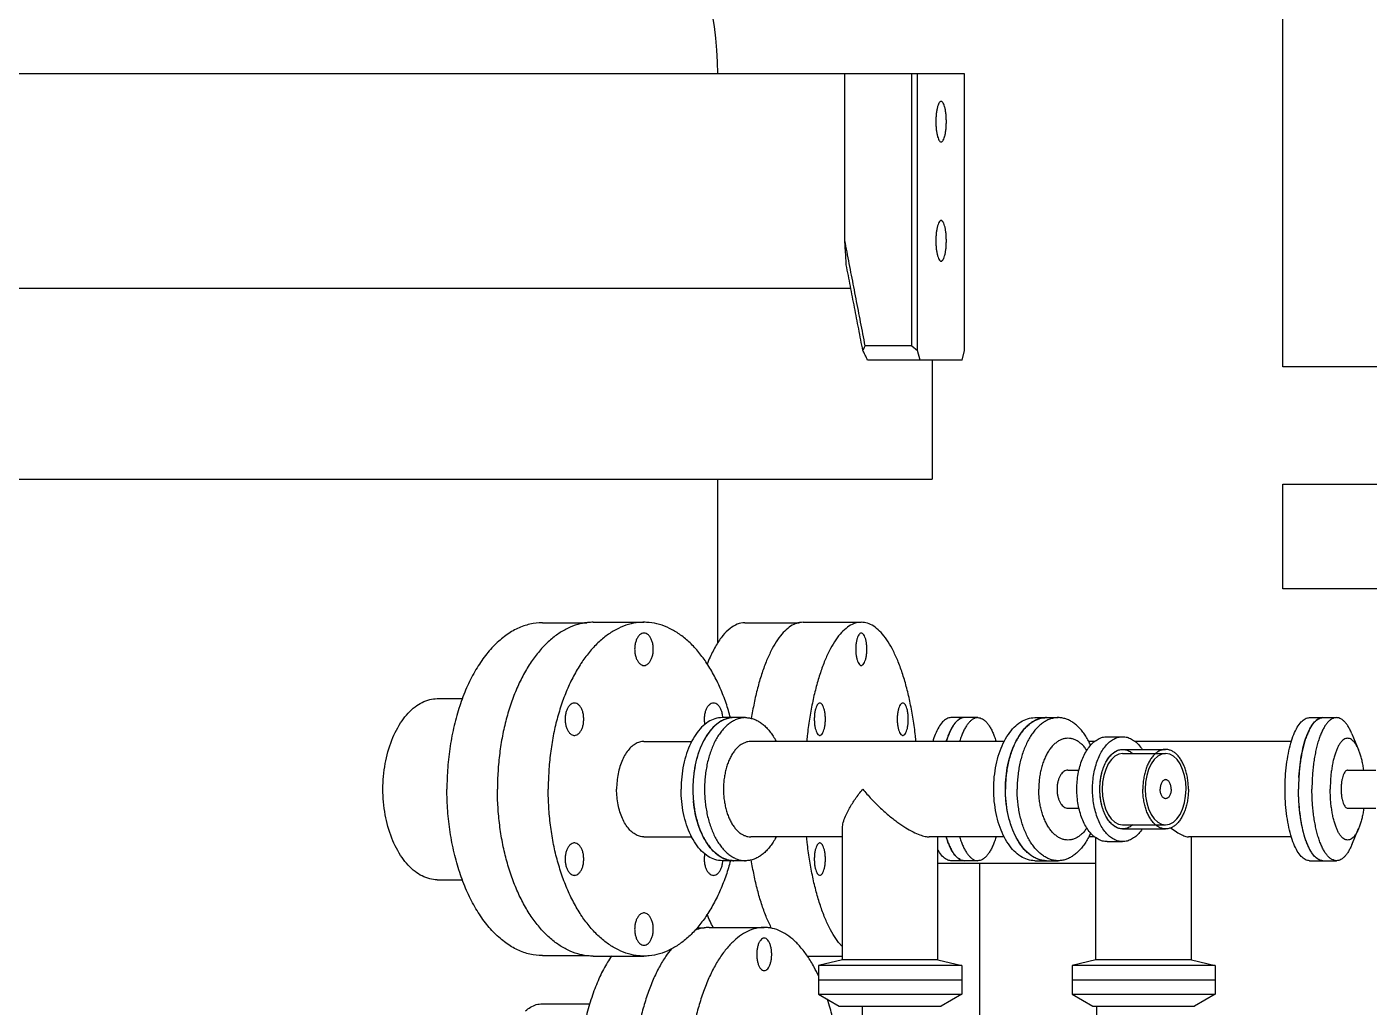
# Model space of a CAD drawing. Extents: x -50 to 48714, y -13211 to 6743.
# Drawn here: x 24376.2 to 24657.6, y -11469 to -11263.4 of the extents above; entities that cross this region are included whole.
import ezdxf

# ---------------------------------------------------------------- set-up
doc = ezdxf.new("R2010")
doc.units = 0
doc.header["$LTSCALE"] = 50
doc.layers.get('0').update_dxf_attribs({"linetype": 'CONTINUOUS'})

# ---------------------------------------------------------------- blocks, each defined once
blk = doc.blocks.new('GK_UE46PGM_S')
at = {"linetype": 'BYBLOCK'}
for p, q in [((-322.8, 278), (424, 278)), ((-322.8, 220), (-322.8, 278)), ((-312.96, 220), (-312.96, 278)), ((-311.74, 221), (-311.74, 278)), ((-297.69, 243.1), (-297.69, 278)), ((-298.97, 233), (302.54, 233)), ((-322.28, 218), (-322.8, 220)), ((-313.48, 218), (-312.96, 220)), ((-311.74, 221), (-312.96, 220)), ((-311.74, 221), (-301.97, 221)), ((-322.28, 218), (-302.48, 218)), ((-316, 218), (-316, 215.5)), ((-316, 210.5), (-316, 193)), ((424, 193), (-316, 193)), ((-271, 193), (-271, 158.58)), ((-288.94, 163), (-301.15, 163)), ((-276.72, 162.9), (-288.13, 162.9)), ((-244.94, 163), (-255.59, 163)), ((-234.3, 162.9), (-243.6, 162.9)), ((-212.22, 147), (-217.55, 147)), ((-395.12, 143), (-400.76, 143)), ((-337.51, 143), (-342.42, 143)), ((-325.58, 143), (-319.95, 143)), ((-276.89, 143), (-271.98, 143)), ((-403.99, 139.64), (-405.41, 136.28)), ((-391.31, 138), (-358.53, 138)), ((-352.66, 139), (-355.94, 139)), ((-350.07, 138), (-348.83, 138)), ((-331.12, 138), (-277.99, 138)), ((-255.59, 138), (-265.59, 138)), ((-355.94, 136.33), (-364.95, 136.33)), ((-355.94, 135.47), (-364.95, 135.47)), ((-403.11, 132), (-409.01, 132)), ((-344.47, 132), (-346.8, 132)), ((-403.11, 124), (-409.01, 124)), ((-344.47, 124), (-346.8, 124)), ((-403.99, 116.36), (-405.41, 119.72)), ((-355.94, 120.52), (-364.95, 120.52)), ((-355.94, 119.67), (-364.95, 119.67)), ((-297.2, 92.23), (-297.2, 119.82)), ((-391.31, 118), (-369.75, 118)), ((-370.35, 92.23), (-370.35, 118)), ((-352.66, 117), (-355.94, 117)), ((-350.35, 92.23), (-350.35, 117.77)), ((-350.07, 118), (-348.83, 118)), ((-331.12, 118), (-315.39, 118)), ((-317.2, 92.23), (-317.2, 118)), ((-297.2, 118), (-277.99, 118)), ((-255.59, 118), (-265.59, 118)), ((-395.12, 113), (-400.76, 113)), ((-337.51, 113), (-342.42, 113)), ((-325.58, 113), (-319.95, 113)), ((-276.89, 113), (-271.98, 113)), ((-317.2, 112.5), (-350.35, 112.5)), ((-326, 73.7), (-326, 112.5)), ((-212.22, 109), (-217.55, 109)), ((-269.27, 99), (-280.8, 99)), ((-266.73, 98.9), (-268.18, 98.9)), ((-289.84, 93), (-297.2, 93)), ((-244.94, 93), (-255.59, 93)), ((-234.3, 93.1), (-243.6, 93.1)), ((-370.35, 92.23), (-375.35, 91)), ((-375.35, 91), (-345.35, 91)), ((-375.35, 91), (-375.35, 85)), ((-370.35, 92.23), (-350.35, 92.23)), ((-350.35, 92.23), (-345.35, 91)), ((-345.35, 91), (-345.35, 85)), ((-317.2, 92.23), (-322.2, 91)), ((-322.2, 91), (-292.2, 91)), ((-322.2, 91), (-322.2, 85)), ((-317.2, 92.23), (-297.2, 92.23)), ((-297.2, 92.23), (-292.2, 91)), ((-292.2, 91), (-292.2, 85)), ((-345.35, 88), (-375.35, 88)), ((-292.2, 88), (-322.2, 88)), ((-292.08, 89), (-292.2, 89)), ((-345.35, 85), (-375.35, 85)), ((-375.35, 85), (-371.02, 82.5)), ((-345.35, 85), (-349.68, 82.5)), ((-292.2, 85), (-322.2, 85)), ((-322.2, 85), (-317.87, 82.5)), ((-292.2, 85), (-296.53, 82.5)), ((-349.68, 82.5), (-371.02, 82.5)), ((-350.5, 73.7), (-350.5, 82.5)), ((-296.53, 82.5), (-317.87, 82.5)), ((-301.4, 79), (-301.4, 82.5)), ((-234.28, 83), (-244.26, 83))]:
    blk.add_line(p, q, dxfattribs=at)
for points in [[(-369.24, 128), (-369.16, 129.45), (-368.91, 130.85), (-368.52, 132.14), (-367.98, 133.29), (-367.34, 134.21), (-366.6, 134.9), (-365.8, 135.33), (-364.95, 135.47)], [(-364.95, 135.47), (-364.12, 135.33), (-363.32, 134.91), (-362.58, 134.23), (-361.92, 133.29), (-361.39, 132.16), (-360.99, 130.87), (-360.75, 129.48), (-360.66, 128)], [(-355.94, 135.47), (-355.11, 135.33), (-354.31, 134.91), (-353.57, 134.23), (-352.91, 133.29), (-352.38, 132.16), (-351.98, 130.87), (-351.74, 129.48), (-351.65, 128)], [(-364.95, 120.52), (-365.78, 120.67), (-366.58, 121.09), (-367.32, 121.77), (-367.98, 122.71), (-368.51, 123.84), (-368.91, 125.13), (-369.15, 126.52), (-369.24, 128)], [(-360.66, 128), (-360.74, 126.55), (-360.99, 125.15), (-361.38, 123.86), (-361.92, 122.71), (-362.57, 121.79), (-363.3, 121.1), (-364.1, 120.67), (-364.95, 120.52)], [(-351.65, 128), (-351.73, 126.55), (-351.98, 125.15), (-352.37, 123.86), (-352.91, 122.71), (-353.55, 121.79), (-354.29, 121.1), (-355.09, 120.67), (-355.94, 120.52)]]:
    blk.add_lwpolyline(points, dxfattribs=at)
for centre, radius, start, end in [((-201, 278), 70, 115.8424, 180), ((7, 8), 126.5, 145.3814, 134.7385)]:
    blk.add_arc(centre, radius, start, end, dxfattribs=at)
for points, start_tangent, end_tangent in [([(-318.98, 268), (-318.96, 268.88), (-318.89, 269.73), (-318.77, 270.5), (-318.62, 271.16), (-318.43, 271.68), (-318.22, 272.04), (-318, 272.23), (-317.88, 272.25)], (0, 1), (1, 0)), ([(-317.88, 272.25), (-317.77, 272.23), (-317.54, 272.04), (-317.33, 271.68), (-317.15, 271.16), (-316.99, 270.5), (-316.88, 269.73), (-316.81, 268.88), (-316.78, 268)], (1, 0), (0, -1)), ([(-317.88, 263.75), (-318, 263.77), (-318.22, 263.96), (-318.43, 264.32), (-318.62, 264.84), (-318.77, 265.5), (-318.89, 266.27), (-318.96, 267.12), (-318.98, 268)], (-1, 0), (0, 1)), ([(-316.78, 268), (-316.81, 267.12), (-316.88, 266.27), (-316.99, 265.5), (-317.15, 264.84), (-317.33, 264.32), (-317.54, 263.96), (-317.77, 263.77), (-317.88, 263.75)], (0, -1), (-1, 0)), ([(-318.98, 243), (-318.96, 243.88), (-318.89, 244.73), (-318.77, 245.5), (-318.62, 246.16), (-318.43, 246.68), (-318.22, 247.04), (-318, 247.23), (-317.88, 247.25)], (0, 1), (1, 0)), ([(-317.88, 247.25), (-317.77, 247.23), (-317.54, 247.04), (-317.33, 246.68), (-317.15, 246.16), (-316.99, 245.5), (-316.88, 244.73), (-316.81, 243.88), (-316.78, 243)], (1, 0), (0, -1)), ([(-317.88, 238.75), (-318, 238.77), (-318.22, 238.96), (-318.43, 239.32), (-318.62, 239.84), (-318.77, 240.5), (-318.89, 241.27), (-318.96, 242.12), (-318.98, 243)], (-1, 0), (0, 1)), ([(-316.78, 243), (-316.81, 242.12), (-316.88, 241.27), (-316.99, 240.5), (-317.15, 239.84), (-317.33, 239.32), (-317.54, 238.96), (-317.77, 238.77), (-317.88, 238.75)], (0, -1), (-1, 0)), ([(-301.97, 221), (-301.49, 223.47), (-301.01, 225.94), (-300.54, 228.4), (-300.06, 230.86), (-299.59, 233.32), (-299.11, 235.77), (-298.64, 238.22), (-298.17, 240.66), (-297.69, 243.1)], (0.18994, 0.981796), (0.189947, 0.981794)), ([(-298, 238), (-297.9, 239.7), (-297.8, 241.4), (-297.69, 243.1)], (0.06039, 0.998175), (0.060756, 0.998153)), ([(-301.48, 220), (-301.05, 222.26), (-300.61, 224.52), (-300.17, 226.78), (-299.74, 229.03), (-299.3, 231.28), (-298.87, 233.52), (-298.44, 235.76), (-298, 238)], (0.189915, 0.9818), (0.18992, 0.9818)), ([(-302.48, 218), (-302.15, 218.66), (-301.82, 219.33), (-301.48, 220)], (0.444458, 0.8958), (0.448247, 0.89391)), ([(-301.48, 220), (-301.65, 220.33), (-301.81, 220.67), (-301.97, 221)], (-0.4363, 0.899801), (-0.43627, 0.899816)), ([(-316, 215.5), (-316, 215.26)], (0.006678, -0.999978), (0.006025, -0.999982)), ([(-316, 215.26), (-316, 215.16)], (0.006025, -0.999982), (0.005777, -0.999983)), ([(-316, 215.16), (-315.99, 214.57), (-315.99, 213.56), (-315.99, 212.45), (-315.99, 211.44), (-316, 210.75)], (0.005777, -0.999983), (-0.006023, -0.999982)), ([(-316, 210.75), (-316, 210.5)], (-0.006023, -0.999982), (-0.006678, -0.999978)), ([(-312.62, 138), (-312.5, 139.18), (-312.02, 142.7), (-311.41, 146.04), (-310.68, 149.18), (-309.84, 152.07), (-308.9, 154.68), (-307.87, 156.97), (-306.76, 158.92), (-305.58, 160.51), (-304.35, 161.72), (-303.09, 162.54), (-301.8, 162.95), (-301.15, 163)], (0.101473, 0.994838), (1, 0)), ([(-302.31, 157.35), (-302.28, 158.16), (-302.18, 158.93), (-302.02, 159.6), (-301.81, 160.15), (-301.56, 160.53), (-301.29, 160.73), (-301.15, 160.75)], (0, 1), (1, 0)), ([(-301.15, 163), (-300.5, 162.95), (-299.21, 162.54), (-297.95, 161.72), (-296.72, 160.51), (-295.54, 158.92), (-294.43, 156.97), (-293.4, 154.68), (-292.46, 152.07), (-291.62, 149.18), (-290.89, 146.04), (-290.29, 142.7), (-289.81, 139.18), (-289.68, 138)], (1, 0), (0.101473, -0.994838)), ([(-301.15, 160.75), (-301.01, 160.73), (-300.74, 160.53), (-300.49, 160.15), (-300.28, 159.6), (-300.12, 158.93), (-300.02, 158.16), (-299.99, 157.35)], (1, 0), (0, -1)), ([(-288.94, 163), (-288.93, 163)], (1, 0), (0.999998, -0.001877)), ([(-288.93, 163), (-288.29, 162.95), (-288.13, 162.92)], (0.999998, -0.001877), (0.981083, -0.193589)), ([(-288.13, 162.92), (-287, 162.54), (-285.73, 161.72), (-284.5, 160.51), (-283.33, 158.92), (-282.22, 156.97), (-281.19, 154.68), (-280.24, 152.07), (-279.41, 149.18), (-278.68, 146.04), (-278.09, 142.84)], (0.981083, -0.193589), (0.158053, -0.987431)), ([(-276.72, 162.9), (-275.16, 162.6), (-273.63, 161.71), (-272.15, 160.24), (-270.75, 158.22), (-269.45, 155.69), (-268.84, 154.22)], (1, 0), (0.362803, -0.931866)), ([(-273.73, 143), (-272.8, 146.04), (-271.58, 149.18), (-270.17, 152.07), (-268.59, 154.68), (-266.86, 156.97), (-265, 158.92), (-263.02, 160.51), (-260.96, 161.72), (-258.84, 162.54), (-256.68, 162.95), (-255.59, 163)], (0.262569, 0.964913), (1, 0)), ([(-257.54, 157.35), (-257.49, 158.16), (-257.32, 158.93), (-257.05, 159.6), (-256.7, 160.15), (-256.29, 160.53), (-255.83, 160.73), (-255.59, 160.75)], (0, 1), (1, 0)), ([(-255.59, 163), (-254.51, 162.95), (-252.35, 162.54), (-250.22, 161.72), (-248.16, 160.51), (-246.19, 158.92), (-244.33, 156.97), (-242.6, 154.68), (-241.02, 152.07), (-239.61, 149.18), (-238.39, 146.04), (-237.37, 142.7), (-236.57, 139.18), (-235.99, 135.52), (-235.64, 131.78), (-235.52, 128)], (1, 0), (0, -1)), ([(-255.59, 160.75), (-255.36, 160.73), (-254.9, 160.53), (-254.49, 160.15), (-254.13, 159.6), (-253.87, 158.93), (-253.7, 158.16), (-253.64, 157.35)], (1, 0), (0, -1)), ([(-244.94, 163), (-243.86, 162.95), (-243.6, 162.92)], (1, 0), (0.993193, -0.116477)), ([(-243.6, 162.92), (-241.7, 162.54), (-239.57, 161.72), (-237.51, 160.51), (-235.54, 158.92), (-233.68, 156.97), (-231.95, 154.68), (-230.37, 152.07), (-228.96, 149.18), (-227.74, 146.04), (-226.73, 142.7), (-225.92, 139.18), (-225.34, 135.52), (-224.99, 131.78), (-224.87, 128)], (0.993193, -0.116477), (0, -1)), ([(-234.3, 162.9), (-231.68, 162.6), (-229.11, 161.71), (-226.64, 160.24), (-224.29, 158.22), (-222.11, 155.69), (-220.14, 152.68), (-218.41, 149.25), (-216.96, 145.45), (-215.8, 141.36), (-214.96, 137.03), (-214.45, 132.56), (-214.28, 128)], (1, 0), (0, -1)), ([(-301.15, 153.95), (-301.29, 153.97), (-301.56, 154.17), (-301.81, 154.55), (-302.02, 155.1), (-302.18, 155.77), (-302.28, 156.54), (-302.31, 157.35)], (-1, 0), (0, 1)), ([(-299.99, 157.35), (-300.02, 156.54), (-300.12, 155.77), (-300.28, 155.1), (-300.49, 154.55), (-300.74, 154.17), (-301.01, 153.97), (-301.15, 153.95)], (0, -1), (-1, 0)), ([(-255.59, 153.95), (-255.83, 153.97), (-256.29, 154.17), (-256.7, 154.55), (-257.05, 155.1), (-257.32, 155.77), (-257.49, 156.54), (-257.54, 157.35)], (-1, 0), (0, 1)), ([(-253.64, 157.35), (-253.7, 156.54), (-253.87, 155.77), (-254.13, 155.1), (-254.49, 154.55), (-254.9, 154.17), (-255.36, 153.97), (-255.59, 153.95)], (0, -1), (-1, 0)), ([(-200.87, 128), (-201.35, 133.35), (-202.73, 138.27), (-204.89, 142.36), (-207.62, 145.28), (-210.67, 146.81), (-212.22, 146.99)], (0, 1), (-1, 0.000391)), ([(-311.01, 142.67), (-310.97, 143.49), (-310.87, 144.26), (-310.72, 144.93), (-310.51, 145.47), (-310.26, 145.85), (-309.98, 146.05), (-309.84, 146.07)], (0, 1), (1, 0)), ([(-309.84, 146.07), (-309.7, 146.05), (-309.43, 145.85), (-309.18, 145.47), (-308.97, 144.93), (-308.82, 144.26), (-308.72, 143.49), (-308.68, 142.67)], (1, 0), (0, -1)), ([(-293.62, 142.67), (-293.59, 143.49), (-293.49, 144.26), (-293.33, 144.93), (-293.12, 145.47), (-292.87, 145.85), (-292.6, 146.05), (-292.46, 146.07)], (0, 1), (1, 0)), ([(-292.46, 146.07), (-292.32, 146.05), (-292.05, 145.85), (-291.8, 145.47), (-291.59, 144.93), (-291.43, 144.26), (-291.33, 143.49), (-291.3, 142.67)], (1, 0), (0, -1)), ([(-272.11, 143.01), (-272.07, 143.49), (-271.9, 144.26), (-271.63, 144.93), (-271.28, 145.47), (-270.86, 145.85), (-270.41, 146.05), (-270.17, 146.07)], (0.056558, 0.998399), (1, 0)), ([(-270.17, 146.07), (-269.94, 146.05), (-269.48, 145.85), (-269.06, 145.47), (-268.71, 144.93), (-268.45, 144.26), (-268.28, 143.49), (-268.22, 142.67)], (1, 0), (0, -1)), ([(-242.96, 142.67), (-242.91, 143.49), (-242.74, 144.26), (-242.47, 144.93), (-242.12, 145.47), (-241.71, 145.85), (-241.25, 146.05), (-241.01, 146.07)], (0, 1), (1, 0)), ([(-241.01, 146.07), (-240.78, 146.05), (-240.32, 145.85), (-239.91, 145.47), (-239.55, 144.93), (-239.29, 144.26), (-239.12, 143.49), (-239.06, 142.67)], (1, 0), (0, -1)), ([(-403.99, 139.64), (-403.85, 139.97), (-403.46, 140.75), (-403.05, 141.43), (-402.61, 141.99), (-402.16, 142.43), (-401.7, 142.74), (-401.23, 142.94), (-400.76, 143)], (0.388168, 0.921589), (1, 0)), ([(-400.76, 143), (-400.29, 142.94), (-399.82, 142.74), (-399.35, 142.43), (-398.91, 141.99), (-398.47, 141.43), (-398.06, 140.75), (-397.67, 139.97), (-397.3, 139.09), (-396.97, 138.11), (-396.66, 137.04), (-396.4, 135.9), (-396.17, 134.69), (-395.97, 133.42), (-395.82, 132.1), (-395.72, 130.76), (-395.65, 129.38), (-395.63, 128)], (1, 0), (0, -1)), ([(-397.94, 143), (-397.47, 142.94), (-397, 142.74), (-396.54, 142.43), (-396.09, 141.99), (-395.65, 141.43), (-395.24, 140.75), (-394.85, 139.97), (-394.48, 139.09), (-394.15, 138.11), (-393.85, 137.04), (-393.58, 135.9), (-393.35, 134.69), (-393.16, 133.42), (-393.01, 132.1), (-392.9, 130.76), (-392.83, 129.38), (-392.81, 128)], (1, 0), (0, -1)), ([(-392.88, 130.48), (-392.89, 130.6), (-393.12, 133.13), (-393.5, 135.5), (-394.01, 137.64), (-394.64, 139.49), (-395.37, 140.99), (-396.18, 142.1), (-397.05, 142.77), (-397.94, 143)], (-0.057304, 0.998357), (-1, 0)), ([(-395.12, 113), (-394.23, 113.23), (-393.37, 113.9), (-392.56, 115.01), (-391.82, 116.51), (-391.19, 118.36), (-390.68, 120.5), (-390.3, 122.87), (-390.07, 125.4), (-389.99, 128), (-390.07, 130.6), (-390.3, 133.13), (-390.68, 135.5), (-391.19, 137.64), (-391.82, 139.49), (-392.56, 140.99), (-393.37, 142.1), (-394.23, 142.77), (-395.12, 143)], (1, 0), (-1, 0)), ([(-349.23, 137.19), (-348.78, 138.11), (-348.22, 139.09), (-347.61, 139.97), (-346.95, 140.75), (-346.26, 141.43), (-345.53, 141.99), (-344.78, 142.43), (-344, 142.74), (-343.22, 142.94), (-342.42, 143)], (0.406044, 0.913854), (1, 0)), ([(-342.42, 143), (-341.63, 142.94), (-340.84, 142.74), (-340.07, 142.43), (-339.32, 141.99), (-338.59, 141.43), (-337.89, 140.75), (-337.24, 139.97), (-336.63, 139.09), (-336.07, 138.11), (-335.56, 137.04), (-335.11, 135.9), (-334.72, 134.69), (-334.4, 133.42), (-334.15, 132.1), (-333.97, 130.76), (-333.86, 129.38), (-333.82, 128)], (1, 0), (0, -1)), ([(-339.97, 143), (-339.17, 142.94), (-338.39, 142.74), (-337.61, 142.43), (-336.86, 141.99), (-336.13, 141.43), (-335.44, 140.75), (-334.78, 139.97), (-334.17, 139.09), (-333.61, 138.11), (-333.1, 137.04), (-332.65, 135.9), (-332.26, 134.69), (-331.94, 133.42), (-331.69, 132.1), (-331.51, 130.76), (-331.4, 129.38), (-331.36, 128)], (1, 0), (0, -1)), ([(-338.54, 142.79), (-339.97, 143)], (-0.959896, 0.280356), (-1, 0)), ([(-331.36, 128), (-331.49, 130.6), (-331.88, 133.13), (-332.52, 135.5), (-333.38, 137.64), (-334.44, 139.49), (-335.66, 140.99), (-337.02, 142.1), (-338.47, 142.77), (-338.54, 142.79)], (0, 1), (-0.959896, 0.280356)), ([(-337.51, 113), (-336.01, 113.23), (-334.57, 113.9), (-333.21, 115.01), (-331.98, 116.51), (-330.92, 118.36), (-330.06, 120.5), (-329.42, 122.87), (-329.04, 125.4), (-328.91, 128), (-329.04, 130.6), (-329.42, 133.13), (-330.06, 135.5), (-330.92, 137.64), (-331.98, 139.49), (-333.21, 140.99), (-334.57, 142.1), (-336.01, 142.77), (-337.51, 143)], (1, 0), (-1, 0)), ([(-325.58, 143), (-326.06, 142.94), (-326.53, 142.74), (-326.99, 142.43), (-327.44, 141.99), (-327.87, 141.43), (-328.28, 140.75), (-328.68, 139.97), (-329.04, 139.09), (-329.37, 138.11), (-329.41, 138)], (-1, 0), (-0.292583, -0.95624)), ([(-325.58, 143), (-325.11, 142.94), (-324.64, 142.74), (-324.18, 142.43), (-323.73, 141.99), (-323.3, 141.43), (-322.88, 140.75), (-322.49, 139.97), (-322.13, 139.09), (-321.79, 138.11), (-321.76, 138)], (1, 0), (0.292583, -0.95624)), ([(-322.76, 143), (-321.91, 142.79)], (1, 0), (0.899628, -0.436658)), ([(-322.76, 143), (-322.29, 142.94), (-321.82, 142.74), (-321.36, 142.43), (-320.91, 141.99), (-320.48, 141.43), (-320.06, 140.75), (-319.67, 139.97), (-319.31, 139.09), (-318.97, 138.11), (-318.94, 138)], (1, 0), (0.292583, -0.95624)), ([(-321.91, 142.79), (-321.87, 142.77), (-321.01, 142.1), (-320.2, 140.99), (-319.47, 139.49), (-318.94, 138)], (0.899628, -0.436658), (0.292525, -0.956258)), ([(-319.95, 143), (-319.05, 142.77), (-318.19, 142.1), (-317.38, 140.99), (-316.65, 139.49), (-316.12, 138)], (1, 0), (0.292525, -0.956258)), ([(-309.84, 139.28), (-309.98, 139.3), (-310.26, 139.5), (-310.51, 139.88), (-310.72, 140.42), (-310.87, 141.09), (-310.97, 141.86), (-311.01, 142.67)], (-1, 0), (0, 1)), ([(-308.68, 142.67), (-308.72, 141.86), (-308.82, 141.09), (-308.97, 140.42), (-309.18, 139.88), (-309.43, 139.5), (-309.7, 139.3), (-309.84, 139.28)], (0, -1), (-1, 0)), ([(-292.46, 139.28), (-292.6, 139.3), (-292.87, 139.5), (-293.12, 139.88), (-293.33, 140.42), (-293.49, 141.09), (-293.59, 141.86), (-293.62, 142.67)], (-1, 0), (0, 1)), ([(-291.3, 142.67), (-291.33, 141.86), (-291.43, 141.09), (-291.59, 140.42), (-291.8, 139.88), (-292.05, 139.5), (-292.32, 139.3), (-292.46, 139.28)], (0, -1), (-1, 0)), ([(-276.89, 143), (-277.69, 142.94), (-278.47, 142.74), (-279.25, 142.43), (-280, 141.99), (-280.73, 141.43), (-281.42, 140.75), (-282.08, 139.97), (-282.69, 139.09), (-283.25, 138.11), (-283.3, 138)], (-1, 0), (-0.456587, -0.889679)), ([(-276.89, 143), (-276.1, 142.94), (-275.31, 142.74), (-274.54, 142.43), (-273.78, 141.99), (-273.06, 141.43), (-272.36, 140.75), (-271.71, 139.97), (-271.1, 139.09), (-270.53, 138.11), (-270.03, 137.04), (-269.58, 135.9), (-269.19, 134.69), (-268.87, 133.42), (-268.62, 132.1), (-268.43, 130.76), (-268.32, 129.38), (-268.29, 128), (-268.32, 126.62), (-268.43, 125.24), (-268.62, 123.9), (-268.87, 122.58), (-269.19, 121.31), (-269.58, 120.1), (-270.03, 118.96), (-270.53, 117.89), (-271.1, 116.91), (-271.71, 116.03), (-272.36, 115.25), (-273.06, 114.57), (-273.78, 114.01), (-274.54, 113.57), (-275.31, 113.26), (-276.1, 113.06), (-276.89, 113)], (1, 0), (-1, 0)), ([(-274.43, 143), (-273.64, 142.94), (-272.85, 142.74), (-272.08, 142.43), (-271.33, 141.99), (-270.6, 141.43), (-269.9, 140.75), (-269.25, 139.97), (-268.64, 139.09), (-268.08, 138.11), (-267.57, 137.04), (-267.12, 135.9), (-266.73, 134.69), (-266.41, 133.42), (-266.16, 132.1), (-265.98, 130.76), (-265.87, 129.38), (-265.83, 128), (-265.87, 126.62), (-265.98, 125.24), (-266.16, 123.9), (-266.41, 122.58), (-266.73, 121.31), (-267.12, 120.1), (-267.57, 118.96), (-268.08, 117.89), (-268.64, 116.91), (-269.25, 116.03), (-269.9, 115.25), (-270.6, 114.57), (-271.33, 114.01), (-272.08, 113.57), (-272.85, 113.26), (-273.64, 113.06), (-274.43, 113)], (1, 0), (-1, 0)), ([(-274.43, 143), (-273.01, 142.79)], (1, 0), (0.959818, -0.280623)), ([(-273.01, 142.79), (-272.94, 142.77), (-271.49, 142.1), (-270.13, 140.99), (-268.9, 139.49), (-267.84, 137.64), (-266.98, 135.5), (-266.35, 133.13), (-265.96, 130.6), (-265.95, 130.48)], (0.959818, -0.280623), (0.095815, -0.995399)), ([(-271.98, 143), (-270.48, 142.77), (-269.03, 142.1), (-267.67, 140.99), (-266.45, 139.49), (-265.39, 137.64), (-264.53, 135.5), (-263.89, 133.13), (-263.5, 130.6), (-263.37, 128)], (1, 0), (0, -1)), ([(-268.22, 142.67), (-268.28, 141.86), (-268.34, 141.54)], (0, -1), (-0.19979, -0.979839)), ([(-241.01, 139.28), (-241.25, 139.3), (-241.71, 139.5), (-242.12, 139.88), (-242.47, 140.42), (-242.74, 141.09), (-242.91, 141.86), (-242.96, 142.67)], (-1, 0), (0, 1)), ([(-239.06, 142.67), (-239.12, 141.86), (-239.29, 141.09), (-239.55, 140.42), (-239.91, 139.88), (-240.32, 139.5), (-240.78, 139.3), (-241.01, 139.28)], (0, -1), (-1, 0)), ([(-405.41, 136.28), (-405.16, 136.83), (-404.82, 137.43), (-404.46, 137.91), (-404.08, 138.28), (-403.7, 138.53), (-403.31, 138.65), (-402.91, 138.65), (-402.52, 138.53), (-402.13, 138.28), (-401.76, 137.91), (-401.4, 137.43), (-401.06, 136.83), (-400.75, 136.13), (-400.46, 135.34), (-400.2, 134.46), (-399.98, 133.5), (-399.8, 132.48), (-399.65, 131.41), (-399.54, 130.29), (-399.48, 129.15), (-399.46, 128)], (0.388014, 0.921654), (0, -1)), ([(-355.94, 139), (-356.41, 138.97), (-357.34, 138.72), (-358.24, 138.24), (-359.09, 137.53), (-359.87, 136.6), (-360.05, 136.34)], (-1, 0), (-0.55485, -0.83195)), ([(-349.63, 128), (-349.7, 129.64), (-349.91, 131.24), (-350.26, 132.77), (-350.73, 134.2), (-351.31, 135.48), (-352.01, 136.6), (-352.79, 137.53), (-353.63, 138.24), (-354.54, 138.72), (-355.47, 138.97), (-355.94, 139)], (0, 1), (-1, 0)), ([(-346.35, 128), (-346.42, 129.64), (-346.63, 131.24), (-346.98, 132.77), (-347.45, 134.2), (-348.04, 135.48), (-348.73, 136.6), (-349.51, 137.53), (-350.36, 138.24), (-351.26, 138.72), (-352.19, 138.97), (-352.66, 139)], (0, 1), (-1, 0)), ([(-348.44, 136.13), (-347.91, 136.83), (-347.34, 137.43), (-346.74, 137.91), (-346.11, 138.28), (-345.46, 138.53), (-344.8, 138.65), (-344.14, 138.65), (-343.48, 138.53), (-342.83, 138.28), (-342.21, 137.91), (-341.61, 137.43), (-341.04, 136.83), (-340.51, 136.13), (-340.03, 135.34), (-339.6, 134.46), (-339.23, 133.5), (-338.92, 132.48), (-338.67, 131.41), (-338.49, 130.29), (-338.39, 129.15), (-338.35, 128)], (0.559053, 0.829132), (0, -1)), ([(-277.99, 138), (-277.35, 137.94), (-276.71, 137.75), (-276.09, 137.44), (-275.5, 137.01), (-274.94, 136.47), (-274.41, 135.82), (-273.93, 135.07), (-273.5, 134.23), (-273.13, 133.32), (-272.82, 132.34), (-272.58, 131.3), (-272.4, 130.23), (-272.29, 129.12), (-272.25, 128), (-272.29, 126.88), (-272.4, 125.77), (-272.58, 124.7), (-272.82, 123.66), (-273.13, 122.68), (-273.5, 121.77), (-273.93, 120.93), (-274.41, 120.18), (-274.94, 119.53), (-275.5, 118.99), (-276.09, 118.56), (-276.71, 118.25), (-277.35, 118.06), (-277.99, 118)], (1, 0), (-1, 0)), ([(-255.59, 138), (-255.12, 137.97), (-254.19, 137.69), (-253.29, 137.16), (-252.46, 136.37), (-251.71, 135.36), (-251.07, 134.14), (-250.55, 132.76), (-250.17, 131.25), (-249.94, 129.65), (-249.86, 128)], (1, 0), (0, -1)), ([(-406.49, 132), (-406.42, 132.48), (-406.23, 133.5), (-406.01, 134.46), (-405.76, 135.34), (-405.47, 136.13), (-405.41, 136.28)], (0.137037, 0.990566), (0.388014, 0.921654)), ([(-369.73, 128), (-369.68, 129.13), (-369.55, 130.25), (-369.33, 131.32), (-369.03, 132.33), (-368.66, 133.26), (-368.21, 134.09), (-367.71, 134.81), (-367.15, 135.4), (-366.55, 135.85), (-365.92, 136.16), (-365.28, 136.31), (-364.95, 136.33)], (0, 1), (1, 0)), ([(-364.95, 136.33), (-364.62, 136.31), (-363.98, 136.16), (-363.35, 135.85), (-362.75, 135.4), (-362.2, 134.81), (-361.69, 134.09), (-361.24, 133.26), (-360.87, 132.33), (-360.57, 131.32), (-360.35, 130.25), (-360.22, 129.13), (-360.17, 128)], (1, 0), (0, -1)), ([(-355.94, 136.33, 179.57), (-356.33, 136.3, 179), (-357.11, 136.08, 177.89), (-357.86, 135.63, 176.83), (-358.05, 135.48, 176.56)], (-0.573576, 0, -0.819152), (-0.514756, -0.441115, -0.735148)), ([(-351.16, 128), (-351.22, 129.3), (-351.4, 130.57), (-351.68, 131.78), (-352.07, 132.9), (-352.56, 133.89), (-353.13, 134.74), (-353.77, 135.42), (-354.46, 135.92), (-355.19, 136.23), (-355.94, 136.33)], (0, 1), (-1, 0)), ([(-351.16, 128, 186.39), (-351.23, 129.37, 186.3), (-351.42, 130.7, 186.02), (-351.74, 131.96, 185.57), (-352.17, 133.12, 184.95), (-352.7, 134.13, 184.19), (-353.33, 134.97, 183.3), (-354.02, 135.63, 182.31), (-354.77, 136.08, 181.24), (-355.55, 136.3, 180.13), (-355.94, 136.33, 179.57)], (-0.000639, 0.999999, -0.000913), (-0.573576, 0, -0.819152)), ([(-403.11, 132), (-402.98, 131.98), (-402.73, 131.85), (-402.5, 131.58), (-402.28, 131.19), (-402.1, 130.69), (-401.94, 130.11), (-401.83, 129.44), (-401.76, 128.73), (-401.74, 128)], (1, 0), (0, -1)), ([(-366.1, 128), (-366.08, 128.39), (-366.01, 128.77), (-365.9, 129.11), (-365.76, 129.41), (-365.59, 129.66), (-365.39, 129.85), (-365.17, 129.96), (-364.95, 130)], (0, 1), (1, 0)), ([(-364.95, 130), (-364.73, 129.96), (-364.51, 129.85), (-364.31, 129.66), (-364.14, 129.41), (-364, 129.11), (-363.89, 128.77), (-363.83, 128.39), (-363.8, 128)], (1, 0), (0, -1)), ([(-344.47, 132), (-344.26, 131.98), (-343.84, 131.85), (-343.45, 131.58), (-343.09, 131.19), (-342.78, 130.69), (-342.52, 130.11), (-342.33, 129.44), (-342.22, 128.73), (-342.18, 128)], (1, 0), (0, -1)), ([(-405.41, 119.72), (-405.16, 119.17), (-404.82, 118.57), (-404.46, 118.09), (-404.08, 117.72), (-403.7, 117.47), (-403.31, 117.35), (-402.91, 117.35), (-402.52, 117.47), (-402.13, 117.72), (-401.76, 118.09), (-401.4, 118.57), (-401.06, 119.17), (-400.75, 119.87), (-400.46, 120.66), (-400.2, 121.54), (-399.98, 122.5), (-399.8, 123.52), (-399.65, 124.59), (-399.54, 125.71), (-399.48, 126.85), (-399.46, 128)], (0.388014, -0.921654), (0, 1)), ([(-401.74, 128), (-401.76, 127.27), (-401.83, 126.56), (-401.94, 125.89), (-402.1, 125.31), (-402.28, 124.81), (-402.5, 124.42), (-402.73, 124.15), (-402.98, 124.02), (-403.11, 124)], (0, -1), (-1, 0)), ([(-400.76, 113), (-400.29, 113.06), (-399.82, 113.26), (-399.35, 113.57), (-398.91, 114.01), (-398.47, 114.57), (-398.06, 115.25), (-397.67, 116.03), (-397.3, 116.91), (-396.97, 117.89), (-396.66, 118.96), (-396.4, 120.1), (-396.17, 121.31), (-395.97, 122.58), (-395.82, 123.9), (-395.72, 125.24), (-395.65, 126.62), (-395.63, 128)], (1, 0), (0, 1)), ([(-397.94, 113), (-397.47, 113.06), (-397, 113.26), (-396.54, 113.57), (-396.09, 114.01), (-395.65, 114.57), (-395.24, 115.25), (-394.85, 116.03), (-394.48, 116.91), (-394.15, 117.89), (-393.85, 118.96), (-393.58, 120.1), (-393.35, 121.31), (-393.16, 122.58), (-393.01, 123.9), (-392.9, 125.24), (-392.83, 126.62), (-392.81, 128)], (1, 0), (0, 1)), ([(-397.94, 113), (-397.05, 113.23), (-396.18, 113.9), (-395.37, 115.01), (-394.64, 116.51), (-394.01, 118.36), (-393.5, 120.5), (-393.12, 122.87), (-392.89, 125.4), (-392.81, 128)], (1, 0), (0, 1)), ([(-369.73, 128), (-369.68, 126.87), (-369.55, 125.75), (-369.33, 124.68), (-369.03, 123.67), (-368.66, 122.74), (-368.21, 121.91), (-367.71, 121.19), (-367.15, 120.6), (-366.55, 120.15), (-365.92, 119.84), (-365.28, 119.69), (-364.95, 119.67)], (0, -1), (1, 0)), ([(-366.1, 128), (-366.08, 127.61), (-366.01, 127.23), (-365.9, 126.89), (-365.76, 126.59), (-365.59, 126.34), (-365.39, 126.15), (-365.17, 126.04), (-364.95, 126)], (0, -1), (1, 0)), ([(-364.95, 126), (-364.73, 126.04), (-364.51, 126.15), (-364.31, 126.34), (-364.14, 126.59), (-364, 126.89), (-363.89, 127.23), (-363.83, 127.61), (-363.8, 128)], (1, 0), (0, 1)), ([(-364.95, 119.67), (-364.62, 119.69), (-363.98, 119.84), (-363.35, 120.15), (-362.75, 120.6), (-362.2, 121.19), (-361.69, 121.91), (-361.24, 122.74), (-360.87, 123.67), (-360.57, 124.68), (-360.35, 125.75), (-360.22, 126.87), (-360.17, 128)], (1, 0), (0, 1)), ([(-355.94, 119.67), (-355.19, 119.77), (-354.46, 120.08), (-353.77, 120.58), (-353.13, 121.26), (-352.56, 122.11), (-352.07, 123.1), (-351.68, 124.22), (-351.4, 125.43), (-351.22, 126.7), (-351.16, 128)], (1, 0), (0, 1)), ([(-355.94, 117), (-355.47, 117.03), (-354.54, 117.28), (-353.63, 117.76), (-352.79, 118.47), (-352.01, 119.4), (-351.31, 120.52), (-350.73, 121.8), (-350.26, 123.23), (-349.91, 124.76), (-349.7, 126.36), (-349.63, 128)], (1, 0), (0, 1)), ([(-355.94, 119.67, 179.57), (-355.55, 119.7, 180.13), (-354.77, 119.92, 181.24), (-354.02, 120.37, 182.31), (-353.33, 121.03, 183.3), (-352.7, 121.87, 184.19), (-352.17, 122.88, 184.95), (-351.74, 124.04, 185.57), (-351.42, 125.3, 186.02), (-351.23, 126.63, 186.3), (-351.16, 128, 186.39)], (0.573576, 0, 0.819152), (0.000639, 0.999999, 0.000913)), ([(-352.66, 117), (-352.19, 117.03), (-351.26, 117.28), (-350.36, 117.76), (-349.51, 118.47), (-348.73, 119.4), (-348.04, 120.52), (-347.45, 121.8), (-346.98, 123.23), (-346.63, 124.76), (-346.42, 126.36), (-346.35, 128)], (1, 0), (0, 1)), ([(-348.44, 119.87), (-347.91, 119.17), (-347.34, 118.57), (-346.74, 118.09), (-346.11, 117.72), (-345.46, 117.47), (-344.8, 117.35), (-344.14, 117.35), (-343.48, 117.47), (-342.83, 117.72), (-342.21, 118.09), (-341.61, 118.57), (-341.04, 119.17), (-340.51, 119.87), (-340.03, 120.66), (-339.6, 121.54), (-339.23, 122.5), (-338.92, 123.52), (-338.67, 124.59), (-338.49, 125.71), (-338.39, 126.85), (-338.35, 128)], (0.559053, -0.829132), (0, 1)), ([(-342.18, 128), (-342.22, 127.27), (-342.33, 126.56), (-342.52, 125.89), (-342.78, 125.31), (-343.09, 124.81), (-343.45, 124.42), (-343.84, 124.15), (-344.26, 124.02), (-344.47, 124)], (0, -1), (-1, 0)), ([(-342.42, 113), (-341.63, 113.06), (-340.84, 113.26), (-340.07, 113.57), (-339.32, 114.01), (-338.59, 114.57), (-337.89, 115.25), (-337.24, 116.03), (-336.63, 116.91), (-336.07, 117.89), (-335.56, 118.96), (-335.11, 120.1), (-334.72, 121.31), (-334.4, 122.58), (-334.15, 123.9), (-333.97, 125.24), (-333.86, 126.62), (-333.82, 128)], (1, 0), (0, 1)), ([(-339.97, 113), (-339.17, 113.06), (-338.39, 113.26), (-337.61, 113.57), (-336.86, 114.01), (-336.13, 114.57), (-335.44, 115.25), (-334.78, 116.03), (-334.17, 116.91), (-333.61, 117.89), (-333.1, 118.96), (-332.65, 120.1), (-332.26, 121.31), (-331.94, 122.58), (-331.69, 123.9), (-331.51, 125.24), (-331.4, 126.62), (-331.36, 128)], (1, 0), (0, 1)), ([(-339.97, 113), (-338.47, 113.23), (-337.02, 113.9), (-335.66, 115.01), (-334.44, 116.51), (-333.38, 118.36), (-332.52, 120.5), (-331.88, 122.87), (-331.49, 125.4), (-331.36, 128)], (1, 0), (0, 1)), ([(-301.46, 128), (-303.25, 125.97), (-305.2, 124.02), (-307.09, 122.36), (-308.84, 121), (-310.46, 119.91), (-312, 119.04), (-313.4, 118.42), (-314.54, 118.09), (-315.39, 118)], (-0.638941, -0.769256), (-1, 0)), ([(-297.2, 119.81), (-297.2, 119.9), (-297.37, 120.99), (-297.84, 122.35), (-298.68, 124.01), (-299.92, 125.97), (-301.46, 128)], (-0.003383, 0.999994), (-0.63895, 0.769248)), ([(-271.98, 113), (-270.48, 113.23), (-269.03, 113.9), (-267.67, 115.01), (-266.45, 116.51), (-265.39, 118.36), (-264.53, 120.5), (-263.89, 122.87), (-263.5, 125.4), (-263.37, 128)], (1, 0), (0, 1)), ([(-255.59, 93), (-254.51, 93.05), (-252.35, 93.46), (-250.22, 94.28), (-248.16, 95.49), (-246.19, 97.08), (-244.33, 99.03), (-242.6, 101.32), (-241.02, 103.93), (-239.61, 106.82), (-238.39, 109.96), (-237.37, 113.3), (-236.57, 116.82), (-235.99, 120.48), (-235.64, 124.22), (-235.52, 128)], (1, 0), (0, 1)), ([(-255.59, 118), (-255.12, 118.03), (-254.19, 118.31), (-253.29, 118.84), (-252.46, 119.63), (-251.71, 120.64), (-251.07, 121.86), (-250.55, 123.24), (-250.17, 124.75), (-249.94, 126.35), (-249.86, 128)], (1, 0), (0, 1)), ([(-243.6, 93.08), (-241.7, 93.46), (-239.57, 94.28), (-237.51, 95.49), (-235.54, 97.08), (-233.68, 99.03), (-231.95, 101.32), (-230.37, 103.93), (-228.96, 106.82), (-227.74, 109.96), (-226.73, 113.3), (-225.92, 116.82), (-225.34, 120.48), (-224.99, 124.22), (-224.87, 128)], (0.993193, 0.116477), (0, 1)), ([(-234.3, 93.1), (-231.68, 93.4), (-229.11, 94.29), (-226.64, 95.76), (-224.29, 97.78), (-222.11, 100.31), (-220.14, 103.32), (-218.41, 106.75), (-216.96, 110.55), (-215.8, 114.64), (-214.96, 118.97), (-214.45, 123.44), (-214.28, 128)], (1, 0), (0, 1)), ([(-212.22, 109.01), (-210.67, 109.19), (-207.62, 110.72), (-204.89, 113.64), (-202.73, 117.73), (-201.35, 122.65), (-200.87, 128)], (1, 0.000391), (0, 1)), ([(-406.49, 124), (-406.42, 123.52), (-406.23, 122.5), (-406.01, 121.54), (-405.76, 120.66), (-405.47, 119.87), (-405.41, 119.72)], (0.137037, -0.990566), (0.388014, -0.921654)), ([(-273.01, 113.21), (-272.94, 113.23), (-271.49, 113.9), (-270.13, 115.01), (-268.9, 116.51), (-267.84, 118.36), (-266.98, 120.5), (-266.35, 122.87), (-265.96, 125.4), (-265.95, 125.52)], (0.959818, 0.280623), (0.095815, 0.995399)), ([(-365.99, 119.88), (-367.26, 119.04), (-368.37, 118.42), (-369.2, 118.09), (-369.75, 118)], (-0.816747, -0.576996), (-1, 0)), ([(-360.05, 119.66), (-359.87, 119.4), (-359.09, 118.47), (-358.24, 117.76), (-357.34, 117.28), (-356.41, 117.03), (-355.94, 117)], (0.55485, -0.83195), (1, 0)), ([(-358.05, 120.52, 176.56), (-357.86, 120.37, 176.83), (-357.11, 119.92, 177.89), (-356.33, 119.7, 179), (-355.94, 119.67, 179.57)], (0.514756, -0.441115, 0.735148), (0.573576, 0, 0.819152)), ([(-349.23, 118.81), (-348.78, 117.89), (-348.22, 116.91), (-347.61, 116.03), (-346.95, 115.25), (-346.26, 114.57), (-345.53, 114.01), (-344.78, 113.57), (-344, 113.26), (-343.22, 113.06), (-342.42, 113)], (0.406044, -0.913854), (1, 0)), ([(-403.99, 116.36), (-403.85, 116.03), (-403.46, 115.25), (-403.05, 114.57), (-402.61, 114.01), (-402.16, 113.57), (-401.7, 113.26), (-401.23, 113.06), (-400.76, 113)], (0.388168, -0.921589), (1, 0)), ([(-329.41, 118), (-329.37, 117.89), (-329.04, 116.91), (-328.68, 116.03), (-328.28, 115.25), (-327.87, 114.57), (-327.44, 114.01), (-326.99, 113.57), (-326.53, 113.26), (-326.06, 113.06), (-325.58, 113)], (0.292583, -0.95624), (1, 0)), ([(-321.76, 118), (-321.79, 117.89), (-322.13, 116.91), (-322.49, 116.03), (-322.88, 115.25), (-323.3, 114.57), (-323.73, 114.01), (-324.18, 113.57), (-324.64, 113.26), (-325.11, 113.06), (-325.58, 113)], (-0.292583, -0.95624), (-1, 0)), ([(-318.94, 118), (-318.97, 117.89), (-319.31, 116.91), (-319.67, 116.03), (-320.06, 115.25), (-320.48, 114.57), (-320.91, 114.01), (-321.36, 113.57), (-321.82, 113.26), (-322.29, 113.06), (-322.76, 113)], (-0.292583, -0.95624), (-1, 0)), ([(-321.91, 113.21), (-321.87, 113.23), (-321.01, 113.9), (-320.2, 115.01), (-319.47, 116.51), (-318.94, 118)], (0.899628, 0.436658), (0.292525, 0.956258)), ([(-297.17, 94.99), (-296.72, 95.49), (-295.54, 97.08), (-294.43, 99.03), (-293.4, 101.32), (-292.46, 103.93), (-291.62, 106.82), (-290.89, 109.96), (-290.29, 113.3), (-289.81, 116.82), (-289.68, 118)], (0.696484, 0.717572), (0.101473, 0.994838)), ([(-293.62, 113.33), (-293.59, 114.14), (-293.49, 114.91), (-293.33, 115.58), (-293.12, 116.12), (-292.87, 116.5), (-292.6, 116.7), (-292.46, 116.72)], (0, 1), (1, 0)), ([(-292.46, 116.72), (-292.32, 116.7), (-292.05, 116.5), (-291.8, 116.12), (-291.59, 115.58), (-291.43, 114.91), (-291.33, 114.14), (-291.3, 113.33)], (1, 0), (0, -1)), ([(-283.3, 118), (-283.25, 117.89), (-282.69, 116.91), (-282.08, 116.03), (-281.42, 115.25), (-280.73, 114.57), (-280, 114.01), (-279.25, 113.57), (-278.47, 113.26), (-277.69, 113.06), (-276.89, 113)], (0.456587, -0.889679), (1, 0)), ([(-242.96, 113.33), (-242.91, 114.14), (-242.74, 114.91), (-242.47, 115.58), (-242.12, 116.12), (-241.71, 116.5), (-241.25, 116.7), (-241.01, 116.72)], (0, 1), (1, 0)), ([(-241.01, 116.72), (-240.78, 116.7), (-240.32, 116.5), (-239.91, 116.12), (-239.55, 115.58), (-239.29, 114.91), (-239.12, 114.14), (-239.06, 113.33)], (1, 0), (0, -1)), ([(-322.76, 113), (-321.91, 113.21)], (1, 0), (0.899628, 0.436658)), ([(-319.95, 113), (-319.05, 113.23), (-318.19, 113.9), (-317.38, 115.01), (-317.18, 115.37)], (1, 0), (0.471822, 0.881694)), ([(-292.46, 109.93), (-292.6, 109.95), (-292.87, 110.15), (-293.12, 110.53), (-293.33, 111.07), (-293.49, 111.74), (-293.59, 112.51), (-293.62, 113.33)], (-1, 0), (0, 1)), ([(-291.3, 113.33), (-291.33, 112.51), (-291.43, 111.74), (-291.59, 111.07), (-291.8, 110.53), (-292.05, 110.15), (-292.32, 109.95), (-292.46, 109.93)], (0, -1), (-1, 0)), ([(-282.34, 98.78), (-282.22, 99.03), (-281.19, 101.32), (-280.24, 103.93), (-279.41, 106.82), (-278.68, 109.96), (-278.09, 113.16)], (0.460242, 0.887794), (0.158053, 0.987431)), ([(-274.43, 113), (-273.01, 113.21)], (1, 0), (0.959818, 0.280623)), ([(-273.73, 113), (-272.8, 109.96), (-271.58, 106.82), (-270.17, 103.93), (-268.59, 101.32), (-266.86, 99.03), (-265, 97.08), (-263.02, 95.49), (-260.96, 94.28), (-258.84, 93.46), (-256.68, 93.05), (-255.59, 93)], (0.262569, -0.964913), (1, 0)), ([(-270.17, 109.93), (-270.41, 109.95), (-270.86, 110.15), (-271.28, 110.53), (-271.63, 111.07), (-271.9, 111.74), (-272.07, 112.51), (-272.11, 112.99)], (-1, 0), (-0.056558, 0.998399)), ([(-268.22, 113.33), (-268.28, 112.51), (-268.45, 111.74), (-268.71, 111.07), (-269.06, 110.53), (-269.48, 110.15), (-269.94, 109.95), (-270.17, 109.93)], (0, -1), (-1, 0)), ([(-268.34, 114.46), (-268.28, 114.14), (-268.22, 113.33)], (0.19979, -0.979839), (0, -1)), ([(-241.01, 109.93), (-241.25, 109.95), (-241.71, 110.15), (-242.12, 110.53), (-242.47, 111.07), (-242.74, 111.74), (-242.91, 112.51), (-242.96, 113.33)], (-1, 0), (0, 1)), ([(-239.06, 113.33), (-239.12, 112.51), (-239.29, 111.74), (-239.55, 111.07), (-239.91, 110.53), (-240.32, 110.15), (-240.78, 109.95), (-241.01, 109.93)], (0, -1), (-1, 0)), ([(-270.09, 98.98), (-269.45, 100.31), (-268.84, 101.78)], (0.455706, 0.89013), (0.362803, 0.931866)), ([(-257.54, 98.65), (-257.49, 99.46), (-257.32, 100.23), (-257.05, 100.9), (-256.7, 101.45), (-256.29, 101.83), (-255.83, 102.03), (-255.59, 102.05)], (0, 1), (1, 0)), ([(-255.59, 102.05), (-255.36, 102.03), (-254.9, 101.83), (-254.49, 101.45), (-254.13, 100.9), (-253.87, 100.23), (-253.7, 99.46), (-253.64, 98.65)], (1, 0), (0, -1)), ([(-292.22, 88.76), (-291.26, 90.68), (-289.87, 92.97), (-288.37, 94.92), (-286.78, 96.51), (-285.12, 97.72), (-283.41, 98.54), (-281.67, 98.95), (-280.8, 99)], (0.41936, 0.90782), (1, 0)), ([(-280.8, 99), (-279.92, 98.95), (-278.18, 98.54), (-276.47, 97.72), (-274.82, 96.51), (-273.23, 94.92), (-271.73, 92.97), (-270.33, 90.68), (-269.06, 88.07), (-267.93, 85.18), (-266.95, 82.04), (-266.13, 78.7), (-265.48, 75.18), (-265.01, 71.52), (-264.73, 67.78), (-264.64, 64)], (1, 0), (0, -1)), ([(-269.27, 99), (-268.39, 98.95), (-268.18, 98.92)], (1, 0), (0.989526, -0.144352)), ([(-268.18, 98.92), (-266.65, 98.54), (-266.16, 98.35)], (0.989526, -0.144352), (0.920515, -0.390706)), ([(-255.59, 95.25), (-255.83, 95.27), (-256.29, 95.47), (-256.7, 95.85), (-257.05, 96.4), (-257.32, 97.07), (-257.49, 97.84), (-257.54, 98.65)], (-1, 0), (0, 1)), ([(-253.64, 98.65), (-253.7, 97.84), (-253.87, 97.07), (-254.13, 96.4), (-254.49, 95.85), (-254.9, 95.47), (-255.36, 95.27), (-255.59, 95.25)], (0, -1), (-1, 0)), ([(-282.37, 93.35), (-282.32, 94.16), (-282.19, 94.93), (-281.97, 95.6), (-281.69, 96.15), (-281.35, 96.53), (-280.99, 96.73), (-280.8, 96.75)], (0, 1), (1, 0)), ([(-280.8, 96.75), (-280.61, 96.73), (-280.24, 96.53), (-279.91, 96.15), (-279.62, 95.6), (-279.41, 94.93), (-279.27, 94.16), (-279.23, 93.35)], (1, 0), (0, -1)), ([(-280.8, 89.95), (-280.99, 89.97), (-281.35, 90.17), (-281.69, 90.55), (-281.97, 91.1), (-282.19, 91.77), (-282.32, 92.54), (-282.37, 93.35)], (-1, 0), (0, 1)), ([(-279.23, 93.35), (-279.27, 92.54), (-279.41, 91.77), (-279.62, 91.1), (-279.91, 90.55), (-280.24, 90.17), (-280.61, 89.97), (-280.8, 89.95)], (0, -1), (-1, 0)), ([(-261.37, 94.54), (-260.2, 92.97), (-258.8, 90.68), (-257.53, 88.07), (-256.4, 85.18), (-255.42, 82.04), (-254.6, 78.7), (-253.95, 75.18), (-253.48, 71.52), (-253.2, 67.78), (-253.1, 64)], (0.636494, -0.771282), (0, -1)), ([(-248.79, 93.03), (-247.92, 91.69), (-246.34, 88.68), (-244.95, 85.25), (-243.78, 81.45), (-242.85, 77.36), (-242.17, 73.03), (-241.76, 68.56), (-241.62, 64)], (0.568989, -0.822345), (0, -1)), ([(-244.94, 93), (-243.86, 93.05), (-243.6, 93.08)], (1, 0), (0.993193, 0.116477)), ([(-295.69, 77.59), (-295.46, 78.7), (-294.64, 82.04), (-294.08, 83.94)], (0.191058, 0.981579), (0.304817, 0.952411)), ([(-230.77, 81.48), (-233.02, 82.81), (-234.28, 82.99)], (-0.747295, 0.664492), (-1, 0.000705))]:
    blk.add_spline(points, degree=3, dxfattribs=dict(at, start_tangent=start_tangent, end_tangent=end_tangent))
blk = doc.blocks.new('V_DN63_S')
for p, q in [((21.5, 170), (21.5, -26.07)), ((48.5, 170), (21.5, 170)), ((48.5, -57), (48.5, 170)), ((0, 56.75), (21.5, 56.75)), ((0, -56.75), (0, 56.75)), ((21.5, 56.75), (21.5, -57)), ((48.5, 56.75), (48.5, -56.75)), ((70, 56.75), (48.5, 56.75)), ((70, -56.75), (70, 56.75)), ((21.5, -56.75), (0, -56.75)), ((21.5, -57), (48.5, -57)), ((48.5, -56.75), (70, -56.75))]:
    blk.add_line(p, q)
for points in [[(0, 355), (70, 355), (70, 216.54), (0, 216.54)], [(21.5, 216.54), (48.5, 216.54), (48.5, 192), (21.5, 192)], [(0, 192), (70, 192), (70, 170), (0, 170)]]:
    blk.add_lwpolyline(points, close=True)

msp = doc.modelspace()

# ---------------------------------------------------------------- block references
at = {"xscale": -1}
msp.add_blockref('GK_UE46PGM_S', (24250, -11551.26), dxfattribs=at)
msp.add_blockref('V_DN63_S', (24639.5, -11551.26))

doc.saveas('drawing.dxf')
